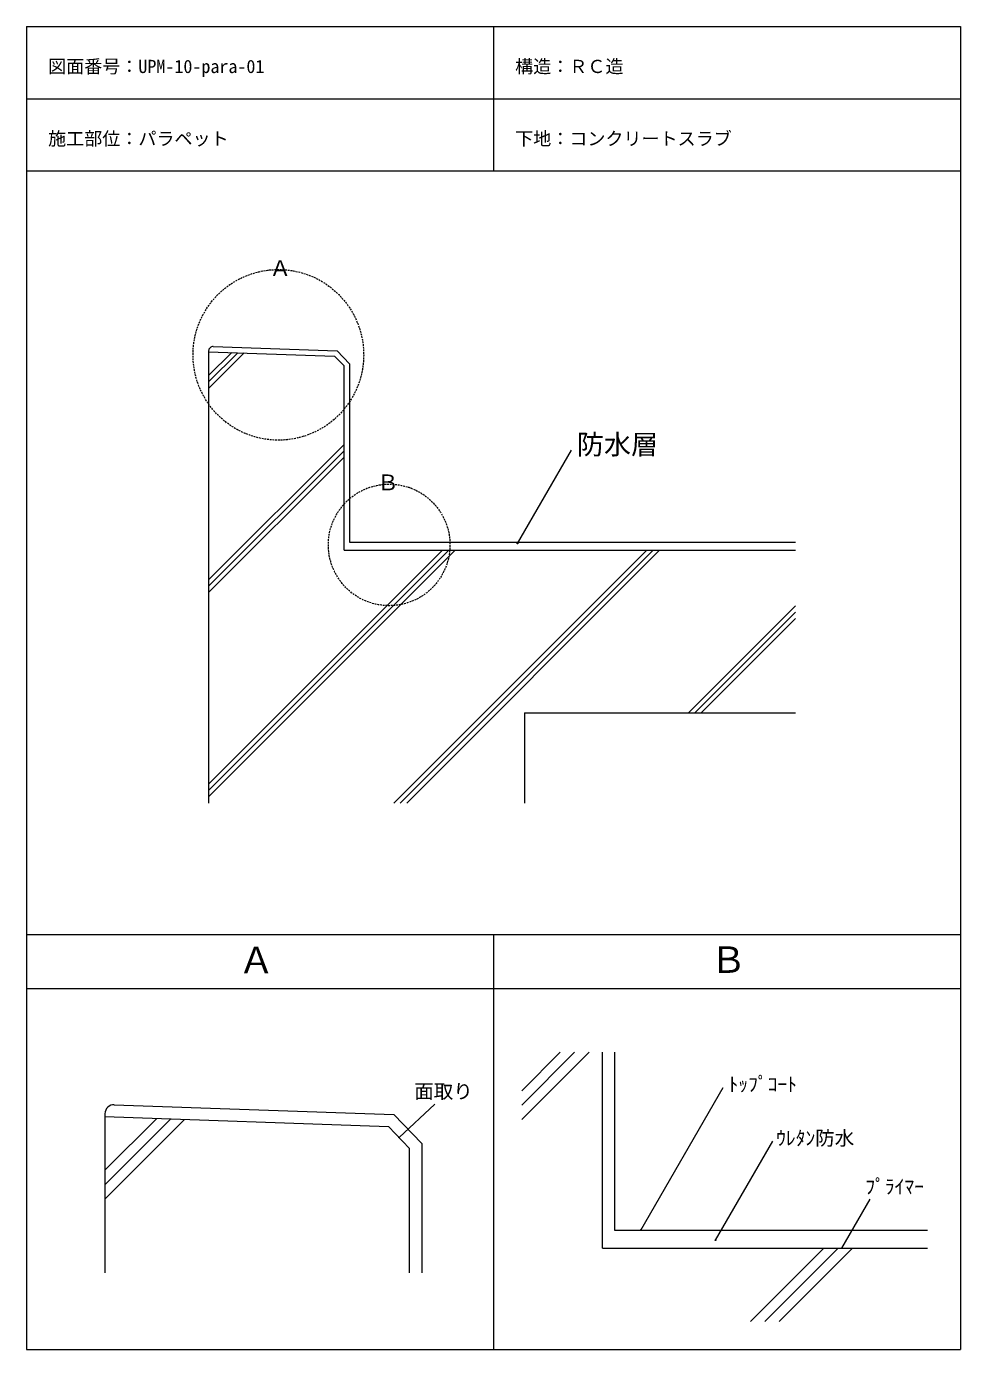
# Model space of a CAD drawing. Units: millimetres, scale not verified. Extents: x -517 to 518, y -673 to 792.
import ezdxf
from ezdxf.enums import TextEntityAlignment as Align

# ---------------------------------------------------------------- set-up
doc = ezdxf.new("R2010")
doc.units = ezdxf.units.MM
doc.header["$PDMODE"] = 32
doc.header["$PDSIZE"] = 0.8
doc.linetypes.add('DASHED2', pattern=[3, 2, -1])
doc.layers.add('0-0', color=7, linetype='Continuous', lineweight=13)
doc.styles.add('ＭＳ ゴシック', font='')
doc.styles.get('ＭＳ ゴシック').set_extended_font_data('MS Gothic')

msp = doc.modelspace()

# ---------------------------------------------------------------- linework, layer by layer
at = {"layer": '0-0'}
for p, q in [((-516.864, 792.357), (-516.864, -673.469)), ((-516.864, 792.357), (517.853, 792.357)), ((0.494, 792.357), (0.494, 632.357)), ((517.853, 792.357), (517.853, -673.469)), ((-516.864, 712.357), (517.853, 712.357)), ((-516.864, 632.357), (517.853, 632.357)), ((-315.075, 431.992), (-315.075, -68.008)), ((-315.075, 431.992), (-175.494, 427.118)), ((-315.075, 405.541), (-289.516, 431.1)), ((-315.075, 398.47), (-282.684, 430.861)), ((-315.075, 391.399), (-275.851, 430.623)), ((-175.494, 427.118), (-165.075, 416.328)), ((-165.075, 211.992), (-165.075, 416.328)), ((-315.075, 179.267), (-165.075, 329.267)), ((27.173, 219.492), (86.931, 322.996)), ((-315.075, 172.196), (-165.075, 322.196)), ((-315.075, 165.125), (-165.075, 315.125)), ((-315.075, -61.149), (-41.933, 211.992)), ((-315.075, -54.078), (-49.004, 211.992)), ((-315.075, -47.007), (-56.075, 211.992)), ((-165.075, 211.992), (334.925, 211.992)), ((-109.801, -68.008), (170.199, 211.992)), ((-102.73, -68.008), (177.27, 211.992)), ((-95.659, -68.008), (184.341, 211.992)), ((216.473, 31.992), (334.925, 150.445)), ((223.544, 31.992), (334.925, 143.374)), ((230.615, 31.992), (334.925, 136.302)), ((34.925, 31.992), (334.925, 31.992)), ((34.925, 31.992), (34.925, -68.008)), ((-516.864, -213.469), (517.853, -213.469)), ((0.494, -213.469), (0.494, -673.469)), ((-516.864, -273.469), (517.853, -273.469)), ((31.783, -418.678), (106.307, -344.154)), ((31.783, -402.768), (90.397, -344.154)), ((31.783, -386.858), (74.487, -344.154)), ((121.205, -561.305), (121.205, -344.154)), ((163.711, -541.055), (254.968, -382.994)), ((-64.533, -401.581), (-104.127, -438.503)), ((-429.905, -415.397), (-115.85, -426.364)), ((-429.905, -415.397), (-429.905, -588.343)), ((-429.905, -474.912), (-372.398, -417.405)), ((-429.905, -490.821), (-357.025, -417.942)), ((-429.905, -506.731), (-341.652, -418.479)), ((-115.85, -426.364), (-92.405, -450.642)), ((-92.405, -588.343), (-92.405, -450.642)), ((246.377, -552.298), (309.79, -442.463)), ((386.44, -561.305), (417.804, -506.98)), ((121.205, -561.305), (481.376, -561.305)), ((285.235, -642.523), (366.453, -561.305)), ((301.145, -642.523), (382.363, -561.305)), ((317.055, -642.523), (398.273, -561.305)), ((-516.864, -673.469), (517.853, -673.469))]:
    msp.add_line(p, q, dxfattribs=at)
at = {"layer": '0-0', "color": 4}
for p, q in [((-315.075, 432.818), (-315.075, 431.992)), ((-309.9, 437.815), (-172.862, 433.03)), ((-172.862, 433.03), (-159.075, 418.752)), ((-159.075, 418.752), (-159.075, 220.992)), ((-159.075, 220.992), (334.925, 220.992)), ((-419.556, -402.25), (-109.927, -413.063)), ((-429.905, -412.244), (-429.905, -415.397)), ((-109.927, -413.063), (-78.905, -445.187)), ((-78.905, -445.187), (-78.905, -588.343))]:
    msp.add_line(p, q, dxfattribs=at)
msp.add_lwpolyline([(134.705, -344.154), (134.705, -541.055), (481.376, -541.055)], dxfattribs=at)
at = {"layer": '0-0', "color": 1, "linetype": 'DASHED2'}
for centre, radius in [((-237.836, 428.546), 94.513), ((-115.075, 217.992), 67.35)]:
    msp.add_circle(centre, radius, dxfattribs=at)
at = {"layer": '0-0', "color": 4}
for centre, radius in [((-310.075, 432.818), 5), ((-419.905, -412.244), 10)]:
    msp.add_arc(centre, radius, 88, 180, dxfattribs=at)
at = {"layer": '0-0'}
for p in [(27.173, 219.492), (-104.127, -438.503), (163.711, -541.055), (246.377, -552.298), (386.44, -561.305)]:
    msp.add_point(p, dxfattribs=at)

# ---------------------------------------------------------------- texts
at = {"layer": '0-0', "style": 'ＭＳ ゴシック'}
for s, height, p in [('図面番号：UPM-10-para-01', 14.66, (-492.864, 736.357)), ('構造：ＲＣ造', 14.66, (24.494, 736.357)), ('施工部位：パラペット', 14.66, (-492.864, 656.357)), ('下地：コンクリートスラブ', 14.66, (24.494, 656.357)), ('Ａ', 17.6, (-247.742, 510.485)), ('防水層', 21.99, (92.854, 311.713)), ('Ｂ', 17.6, (-128.396, 273.124)), ('Ａ', 29.33, (-282.268, -265.32)), ('Ｂ', 29.33, (240.689, -264.973)), ('面取り', 15.85, (-87.294, -400.11)), ('ﾄｯﾌﾟｺｰﾄ', 15.85, (260.936, -392.146)), ('ｳﾚﾀﾝ防水', 15.85, (313.65, -451.889)), ('ﾌﾟﾗｲﾏｰ', 15.85, (412.399, -505.62))]:
    msp.add_text(s, height=height, dxfattribs=at).set_placement(p, align=Align.BOTTOM_LEFT)

doc.saveas('drawing.dxf')
